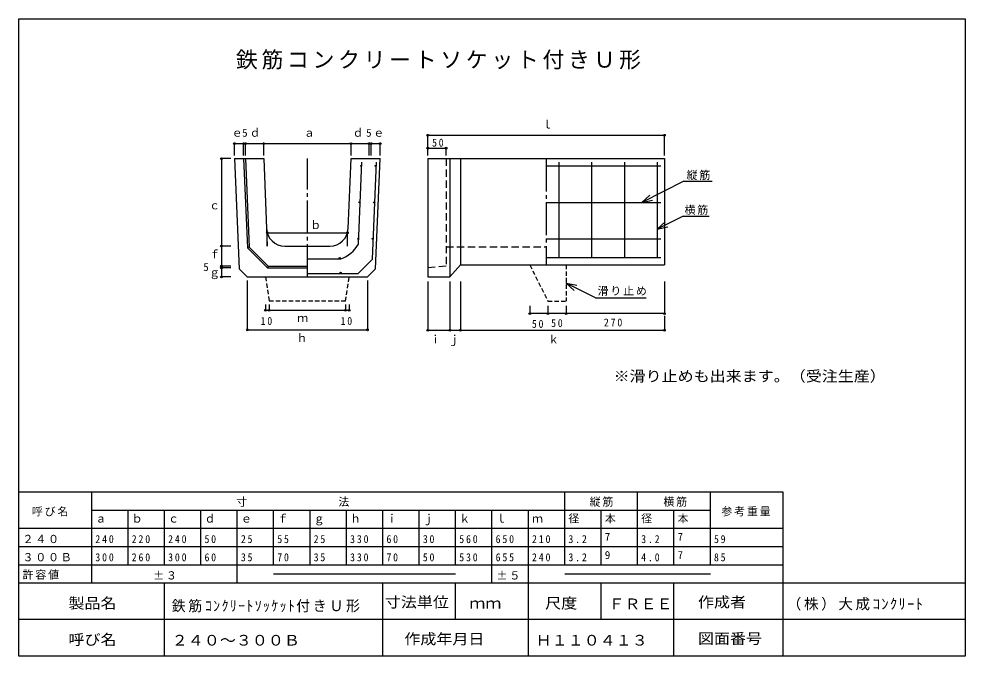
# Model space of a CAD drawing. Units: millimetres, scale not verified. Extents: x -1313 to 1287, y -907 to 843.
import ezdxf
from ezdxf.enums import TextEntityAlignment as Align

# ---------------------------------------------------------------- set-up
doc = ezdxf.new("R2010")
doc.units = ezdxf.units.MM
doc.header["$LTSCALE"] = 10
doc.header["$PDMODE"] = 32
doc.header["$PDSIZE"] = 5
for name, pattern in [('CHAIN2', [12, 9, -1, 1, -1]), ('DASHED1', [1.8, 1.2, -0.6]), ('DASHED2', [3, 2, -1])]:
    doc.linetypes.add(name, pattern=pattern)
doc.layers.add('0-0', color=7, linetype='Continuous')
doc.styles.add('ＭＳ ゴシック', font='')
doc.styles.get('ＭＳ ゴシック').set_extended_font_data('MS Gothic')

msp = doc.modelspace()

# ---------------------------------------------------------------- linework, layer by layer
at = {"layer": '0-0', "color": 4}
for p, q in [((-189.23, 523.77), (460.77, 523.77)), ((-189.23, 468.25), (-189.23, 523.77)), ((460.77, 468.25), (460.77, 523.77)), ((-720.46, 500.88), (-695.43, 500.88)), ((-720.46, 468.2), (-720.46, 500.88)), ((-320.32, 468.2), (-320.32, 500.88)), ((-189.23, 488.44), (-139.23, 488.44)), ((-189.23, 468.25), (-189.23, 488.44)), ((-139.23, 468.25), (-139.23, 488.44)), ((-756.2, 459.55), (-756.2, 219.55)), ((-730.34, 459.55), (-756.2, 459.55)), ((-630.39, 256.21), (-410.39, 256.21)), ((-630.39, 219.55), (-630.39, 256.21)), ((-410.39, 219.55), (-410.39, 256.21)), ((-730.34, 134.55), (-756.2, 134.55)), ((-685.39, 124.5), (-685.39, -10.55)), ((-355.39, 124.5), (-355.39, -10.55)), ((-189.23, 121.97), (-189.23, -11.88)), ((-129.23, 121.97), (-129.23, -11.88)), ((-99.23, 121.97), (-99.23, -11.88)), ((460.77, 121.97), (460.77, 33.81)), ((-635.39, 59.41), (-635.39, 43.14)), ((-405.39, 59.41), (-405.39, 43.14)), ((90.77, 55.36), (90.77, 33.81)), ((-635.39, 43.14), (-625.39, 43.14)), ((460.77, 33.81), (190.77, 33.81)), ((460.77, 28.25), (460.77, -11.88)), ((-685.39, -10.55), (-355.39, -10.55))]:
    msp.add_line(p, q, dxfattribs=at)
at = {"layer": '0-0'}
for p, q in [((-720.46, 459.55), (-707.85, 157.01)), ((-720.39, 459.55), (-640.39, 459.55)), ((-695.43, 459.55), (-685.23, 214.75)), ((-690.43, 459.55), (-680.32, 216.91)), ((-640.39, 459.55), (-630.39, 219.55)), ((-408.39, 267.47), (-400.39, 459.55)), ((-400.39, 459.55), (-320.39, 459.55)), ((-129.23, 459.55), (-129.23, 134.55)), ((-99.23, 459.55), (-99.23, 167.82)), ((514.03, 397.75), (592.26, 397.75)), ((398.74, 339.55), (428.11, 345.67)), ((511.97, 302.02), (584.03, 302.02)), ((440.77, 266.07), (470.14, 272.2)), ((-680.32, 216.91), (-685.23, 214.75)), ((-630.03, 159.55), (-685.23, 214.75)), ((-627.96, 164.55), (-680.32, 216.91)), ((-582.43, 219.55), (-458.35, 219.55)), ((-685.39, 134.55), (-707.85, 157.01)), ((-627.96, 164.55), (-630.03, 159.55)), ((-630.03, 159.55), (-520.39, 159.55)), ((-627.96, 164.55), (-520.39, 164.55)), ((-99.23, 167.82), (-129.23, 134.55)), ((-99.23, 167.82), (460.77, 167.82)), ((-685.39, 134.55), (-355.39, 134.55)), ((190.77, 117.75), (213.22, 97.85)), ((271.09, 77.61), (411.09, 77.61)), ((787.01, -456.66), (-1312.99, -456.66)), ((-1112.99, -706.66), (-1112.99, -456.66)), ((187.01, -656.66), (187.01, -456.66)), ((387.01, -656.66), (387.01, -456.66)), ((587.01, -656.66), (587.01, -456.66)), ((787.01, -706.66), (787.01, -456.66)), ((587.01, -506.66), (-1112.99, -506.66)), ((-1012.99, -656.66), (-1012.99, -506.66)), ((-912.99, -656.66), (-912.99, -506.66)), ((-812.99, -656.66), (-812.99, -506.66)), ((-712.99, -706.66), (-712.99, -506.66)), ((-612.99, -656.66), (-612.99, -506.66)), ((-512.99, -656.66), (-512.99, -506.66)), ((-412.99, -656.66), (-412.99, -506.66)), ((-312.99, -656.66), (-312.99, -506.66)), ((-212.99, -656.66), (-212.99, -506.66)), ((-112.99, -656.66), (-112.99, -506.66)), ((-12.99, -706.66), (-12.99, -506.66)), ((87.01, -706.66), (87.01, -506.66)), ((287.01, -656.66), (287.01, -506.66)), ((487.01, -656.66), (487.01, -506.66)), ((787.01, -556.66), (-1312.99, -556.66)), ((787.01, -606.66), (-1312.99, -606.66)), ((787.01, -656.66), (-1312.99, -656.66)), ((-112.99, -681.66), (-612.99, -681.66)), ((587.01, -681.66), (187.01, -681.66))]:
    msp.add_line(p, q, dxfattribs=at)
at = {"layer": '0-0', "linetype": 'CHAIN2'}
for p, q in [((-520.39, 134.55), (-520.39, 459.55)), ((135.77, 459.55), (135.77, 167.82))]:
    msp.add_line(p, q, dxfattribs=at)
at = {"layer": '0-0', "color": 2}
for p, q in [((-380.13, 225.02), (-370.78, 449.55)), ((-341.83, 183.46), (-330.74, 449.55)), ((170.77, 449.55), (170.77, 187.82)), ((260.77, 449.55), (260.77, 187.82)), ((350.77, 449.55), (350.77, 187.82)), ((440.77, 449.55), (440.77, 187.82)), ((135.77, 439.55), (450.77, 439.55)), ((135.77, 339.55), (450.77, 339.55)), ((135.77, 239.55), (450.77, 239.55)), ((-520.39, 184.55), (-428.77, 184.55)), ((-380.74, 144.55), (-341.83, 183.46)), ((135.77, 187.82), (450.77, 187.82)), ((-520.39, 144.55), (-380.74, 144.55)), ((1287.01, -706.66), (-1312.99, -706.66)), ((-912.99, -906.66), (-912.99, -706.66)), ((-312.99, -906.66), (-312.99, -706.66)), ((-112.99, -806.66), (-112.99, -706.66)), ((87.01, -906.66), (87.01, -706.66)), ((287.01, -806.66), (287.01, -706.66)), ((487.01, -906.66), (487.01, -706.66)), ((787.01, -906.66), (787.01, -706.66)), ((1287.01, -806.66), (-1312.99, -806.66)), ((1287.01, -906.66), (-1312.99, -906.66))]:
    msp.add_line(p, q, dxfattribs=at)
at = {"layer": '0-0', "linetype": 'DASHED2'}
for p, q in [((-139.23, 459.55), (-139.23, 164.55)), ((-139.23, 217.82), (135.77, 217.82)), ((-139.23, 164.55), (-189.23, 159.55))]:
    msp.add_line(p, q, dxfattribs=at)
at = {"layer": '0-0', "linetype": 'DASHED1'}
for p, q in [((190.77, 167.82), (190.77, 67.82)), ((-635.39, 134.55), (-625.39, 67.82)), ((-415.39, 67.82), (-405.39, 134.55)), ((-415.39, 67.82), (-625.39, 67.82))]:
    msp.add_line(p, q, dxfattribs=at)
at = {"layer": '0-0', "color": 2}
msp.add_lwpolyline([(-1312.99, -906.66), (-1312.99, 843.34), (1287.01, 843.34), (1287.01, -906.66)], dxfattribs=at)
at = {"layer": '0-0', "color": 4}
for points in [[(-695.43, 468.2), (-695.43, 500.88), (-690.43, 500.88)], [(-690.43, 468.2), (-690.43, 500.88), (-640.39, 500.88)], [(-640.39, 468.2), (-640.39, 500.88), (-400.39, 500.88)], [(-400.39, 468.2), (-400.39, 500.88), (-350.34, 500.88)], [(-350.34, 468.2), (-350.34, 500.88), (-345.34, 500.88)], [(-345.34, 468.2), (-345.34, 500.88), (-320.32, 500.88)], [(-730.34, 219.55), (-756.2, 219.55), (-756.2, 164.55)], [(-730.34, 164.55), (-756.2, 164.55), (-756.2, 159.55)], [(-730.34, 159.55), (-756.2, 159.55), (-756.2, 134.55)], [(-625.39, 59.41), (-625.39, 43.14), (-415.39, 43.14)], [(-415.39, 59.41), (-415.39, 43.14), (-405.39, 43.14)], [(140.77, 55.36), (140.77, 33.81), (90.77, 33.81)], [(190.77, 55.36), (190.77, 33.81), (140.77, 33.81)], [(-189.23, -11.88), (-129.23, -11.88), (-99.23, -11.88), (460.77, -11.88)]]:
    msp.add_lwpolyline(points, dxfattribs=at)
at = {"layer": '0-0'}
for points in [[(-355.39, 134.55), (-332.92, 157.01), (-320.32, 459.55)], [(-189.23, 459.55), (460.77, 459.55), (460.77, 167.82)], [(-189.23, 459.55), (-189.23, 134.55), (-129.23, 134.55)], [(514.03, 397.75), (398.74, 339.55), (421.11, 359.54)], [(511.97, 302.02), (440.77, 266.07), (463.14, 286.06)], [(271.09, 77.61), (190.77, 117.75), (220.16, 111.74)]]:
    msp.add_lwpolyline(points, dxfattribs=at)
at = {"layer": '0-0', "linetype": 'DASHED1'}
msp.add_lwpolyline([(90.77, 167.82), (140.77, 67.82), (190.77, 67.82)], dxfattribs=at)
at = {"layer": '0-0', "color": 2}
for centre in [(-372.69, 439.55), (-332.66, 439.55), (-376.86, 339.55), (-336.83, 339.55), (-381.03, 239.55), (-340.99, 239.55), (-431.58, 186.32), (-428.98, 146.05)]:
    msp.add_circle(centre, 1.5, dxfattribs=at)
at = {"layer": '0-0'}
for centre, start, end in [((-582.43, 269.55), 182.38586, 270), ((-458.35, 269.55), 270, 357.61407)]:
    msp.add_arc(centre, 50, start, end, dxfattribs=at)
at = {"layer": '0-0', "color": 2}
msp.add_arc((-458.35, 269.55), 90, 289.18776, 330.34798, dxfattribs=at)
at = {"layer": '0-0', "color": 4}
for p in [(-189.23, 523.77), (460.77, 523.77), (-720.46, 500.88), (-695.43, 500.88), (-690.43, 500.88), (-640.39, 500.88), (-400.39, 500.88), (-350.34, 500.88), (-345.34, 500.88), (-320.32, 500.88), (-189.23, 488.44), (-139.23, 488.44), (-756.2, 459.55), (-630.39, 256.21), (-410.39, 256.21), (-756.2, 219.55), (-756.2, 164.55), (-756.2, 159.55), (-756.2, 134.55), (-635.39, 43.14), (-625.39, 43.14), (-415.39, 43.14), (-405.39, 43.14), (90.77, 33.81), (140.77, 33.81), (190.77, 33.81), (460.77, 33.81), (-685.39, -10.55), (-355.39, -10.55), (-189.23, -11.88), (-129.23, -11.88), (-99.23, -11.88), (460.77, -11.88)]:
    msp.add_point(p, dxfattribs=at)

# ---------------------------------------------------------------- texts
at = {"layer": '0-0', "style": 'ＭＳ ゴシック'}
for s, p in [('ｌ', (123.96, 535.82)), ('ｅ', (-728.4, 513.14)), ('5', (-699.45, 513.14)), ('ｄ', (-679.05, 513.14)), ('ａ', (-530.1, 513.14)), ('ｄ', (-396.19, 513.14)), ('5', (-358.86, 513.14)), ('ｅ', (-339.24, 513.14)), ('ｃ', (-790.28, 313.71)), ('ｂ', (-512.35, 259.61)), ('ｆ', (-790.28, 178.93)), ('5', (-806.24, 144.49)), ('ｇ', (-790.28, 129.57)), ('ｍ', (-548.06, 4.28)), ('ｈ', (-549.96, -50.78)), ('ｉ', (-183.57, -54.57)), ('ｊ', (-132.32, -54.57)), ('ｋ', (141.05, -54.57)), ('ｂ', (-1002.99, -546.66)), ('ｄ', (-802.99, -546.66)), ('ｆ', (-602.99, -546.66)), ('ｈ', (-402.99, -546.66)), ('ｉ', (-302.99, -546.66)), ('ｊ', (-202.99, -546.66)), ('ｋ', (-102.99, -546.66)), ('ｌ', (-2.99, -546.66)), ('径', (197.01, -546.66)), ('本', (297.01, -546.66)), ('径', (397.01, -546.66)), ('本', (497.01, -546.66)), ('ａ', (-1102.99, -546.66)), ('ｃ', (-902.99, -546.66)), ('ｅ', (-702.99, -546.66)), ('ｇ', (-502.99, -546.66)), ('ｍ', (97.01, -546.66)), ('7', (297.01, -596.66)), ('7', (497.01, -596.66)), ('9', (297.01, -646.66)), ('7', (497.01, -646.66))]:
    msp.add_text(s, height=21.99, dxfattribs=at).set_placement(p, align=Align.BOTTOM_LEFT)
at = {"layer": '0-0', "style": 'ＭＳ ゴシック', "width": 1.1}
for s, p in [('※滑り止めも出来ます。（受注生産）', (321.08, -161.29)), ('製品名', (-1176.92, -784.88)), ('寸法単位', (-307.49, -781.9)), ('ｍｍ', (-75.25, -784.88)), ('尺度', (133.17, -784.88)), ('ＦＲＥＥ', (307.01, -786.66)), ('作成者', (553, -781.9)), ('呼び名', (-1176.92, -884.88)), ('２４０～３００Ｂ', (-892.99, -886.66)), ('作成年月日', (-253.9, -883.13)), ('Ｈ１１０４１３', (107.01, -886.66)), ('図面番号', (553, -881.9))]:
    msp.add_text(s, height=29.33, dxfattribs=at).set_placement(p, align=Align.BOTTOM_LEFT)
at = {"layer": '0-0', "color": 3, "insert": (-716.7, 704.48), "char_height": 43.99, "attachment_point": 7, "style": 'ＭＳ ゴシック'}
msp.add_mtext('\\T1.17;鉄筋コンクリートソケット付きＵ形', dxfattribs=at)
at = {"layer": '0-0', "attachment_point": 7, "style": 'ＭＳ ゴシック'}
for s, insert, char_height in [('\\T1.36;\\W0.9;50', (-177.69, 492.25), 21.99), ('\\T1.17;縦筋', (521.76, 400.6), 21.99), ('\\T1.17;横筋', (516.09, 305.1), 21.99), ('\\T1.17;滑り止め', (277.27, 82.75), 21.99), ('\\T1.36;\\W0.9;10', (-648.67, 2.46), 21.99), ('\\T1.36;\\W0.9;10', (-429.01, 2.46), 21.99), ('\\T1.36;\\W0.9;50', (96.6, -5.37), 21.99), ('\\T1.36;\\W0.9;50', (149.49, -3.41), 21.99), ('\\T1.38;\\W0.9;270', (294.45, -1.7), 21.99), ('\\T1.17;寸\u3000\u3000\u3000\u3000\u3000\u3000\u3000法', (-715.91, -496.66), 21.99), ('\\T1.17;縦筋', (255.36, -496.66), 21.99), ('\\T1.17;横筋', (457.91, -496.66), 21.99), ('\\T1.17;呼び名', (-1277.26, -523.29), 21.99), ('\\T1.17;参考重量', (617.39, -523.17), 21.99), ('\\T1.17;２４０', (-1302.99, -596.66), 21.99), ('\\T1.38;\\W0.9;240', (-1102.99, -596.66), 21.99), ('\\T1.38;\\W0.9;220', (-1002.99, -596.66), 21.99), ('\\T1.38;\\W0.9;240', (-902.99, -596.66), 21.99), ('\\T1.36;\\W0.9;50', (-802.99, -596.66), 21.99), ('\\T1.36;\\W0.9;25', (-702.99, -596.66), 21.99), ('\\T1.36;\\W0.9;55', (-602.99, -596.66), 21.99), ('\\T1.36;\\W0.9;25', (-502.99, -596.66), 21.99), ('\\T1.38;\\W0.9;330', (-402.99, -596.66), 21.99), ('\\T1.36;\\W0.9;60', (-302.99, -596.66), 21.99), ('\\T1.36;\\W0.9;30', (-202.99, -596.66), 21.99), ('\\T1.38;\\W0.9;560', (-102.99, -596.66), 21.99), ('\\T1.38;\\W0.9;650', (-2.99, -596.66), 21.99), ('\\T1.38;\\W0.9;210', (97.01, -596.66), 21.99), ('\\T1.38;\\W0.9;3.2', (197.01, -596.66), 21.99), ('\\T1.38;\\W0.9;3.2', (397.01, -596.66), 21.99), ('\\T1.36;\\W0.9;59', (597.01, -596.66), 21.99), ('\\T1.17;３００Ｂ', (-1302.99, -646.66), 21.99), ('\\T1.38;\\W0.9;300', (-1102.99, -646.66), 21.99), ('\\T1.38;\\W0.9;260', (-1002.99, -646.66), 21.99), ('\\T1.38;\\W0.9;300', (-902.99, -646.66), 21.99), ('\\T1.36;\\W0.9;60', (-802.99, -646.66), 21.99), ('\\T1.36;\\W0.9;35', (-702.99, -646.66), 21.99), ('\\T1.36;\\W0.9;70', (-602.99, -646.66), 21.99), ('\\T1.36;\\W0.9;35', (-502.99, -646.66), 21.99), ('\\T1.38;\\W0.9;330', (-402.99, -646.66), 21.99), ('\\T1.36;\\W0.9;70', (-302.99, -646.66), 21.99), ('\\T1.36;\\W0.9;50', (-202.99, -646.66), 21.99), ('\\T1.38;\\W0.9;530', (-102.99, -646.66), 21.99), ('\\T1.38;\\W0.9;655', (-2.99, -646.66), 21.99), ('\\T1.38;\\W0.9;240', (97.01, -646.66), 21.99), ('\\T1.38;\\W0.9;3.2', (197.01, -646.66), 21.99), ('\\T1.38;\\W0.9;4.0', (397.01, -646.66), 21.99), ('\\T1.36;\\W0.9;85', (597.01, -646.66), 21.99), ('\\T1.17;許容値', (-1302.99, -696.66), 21.99), ('\\T1.17;±３', (-943.79, -696.66), 21.99), ('\\T1.17;±５', (-0.19, -696.66), 21.99), ('\\T1.2;\\W0.95;鉄筋ｺﾝｸﾘｰﾄｿｯｹｯﾄ付きＵ形', (-892.99, -786.66), 29.33), ('\\T1.18;（株）大成ｺﾝｸﾘｰﾄ', (797.15, -781.9), 29.33)]:
    msp.add_mtext(s, dxfattribs=dict(at, insert=insert, char_height=char_height))

doc.saveas('drawing.dxf')
